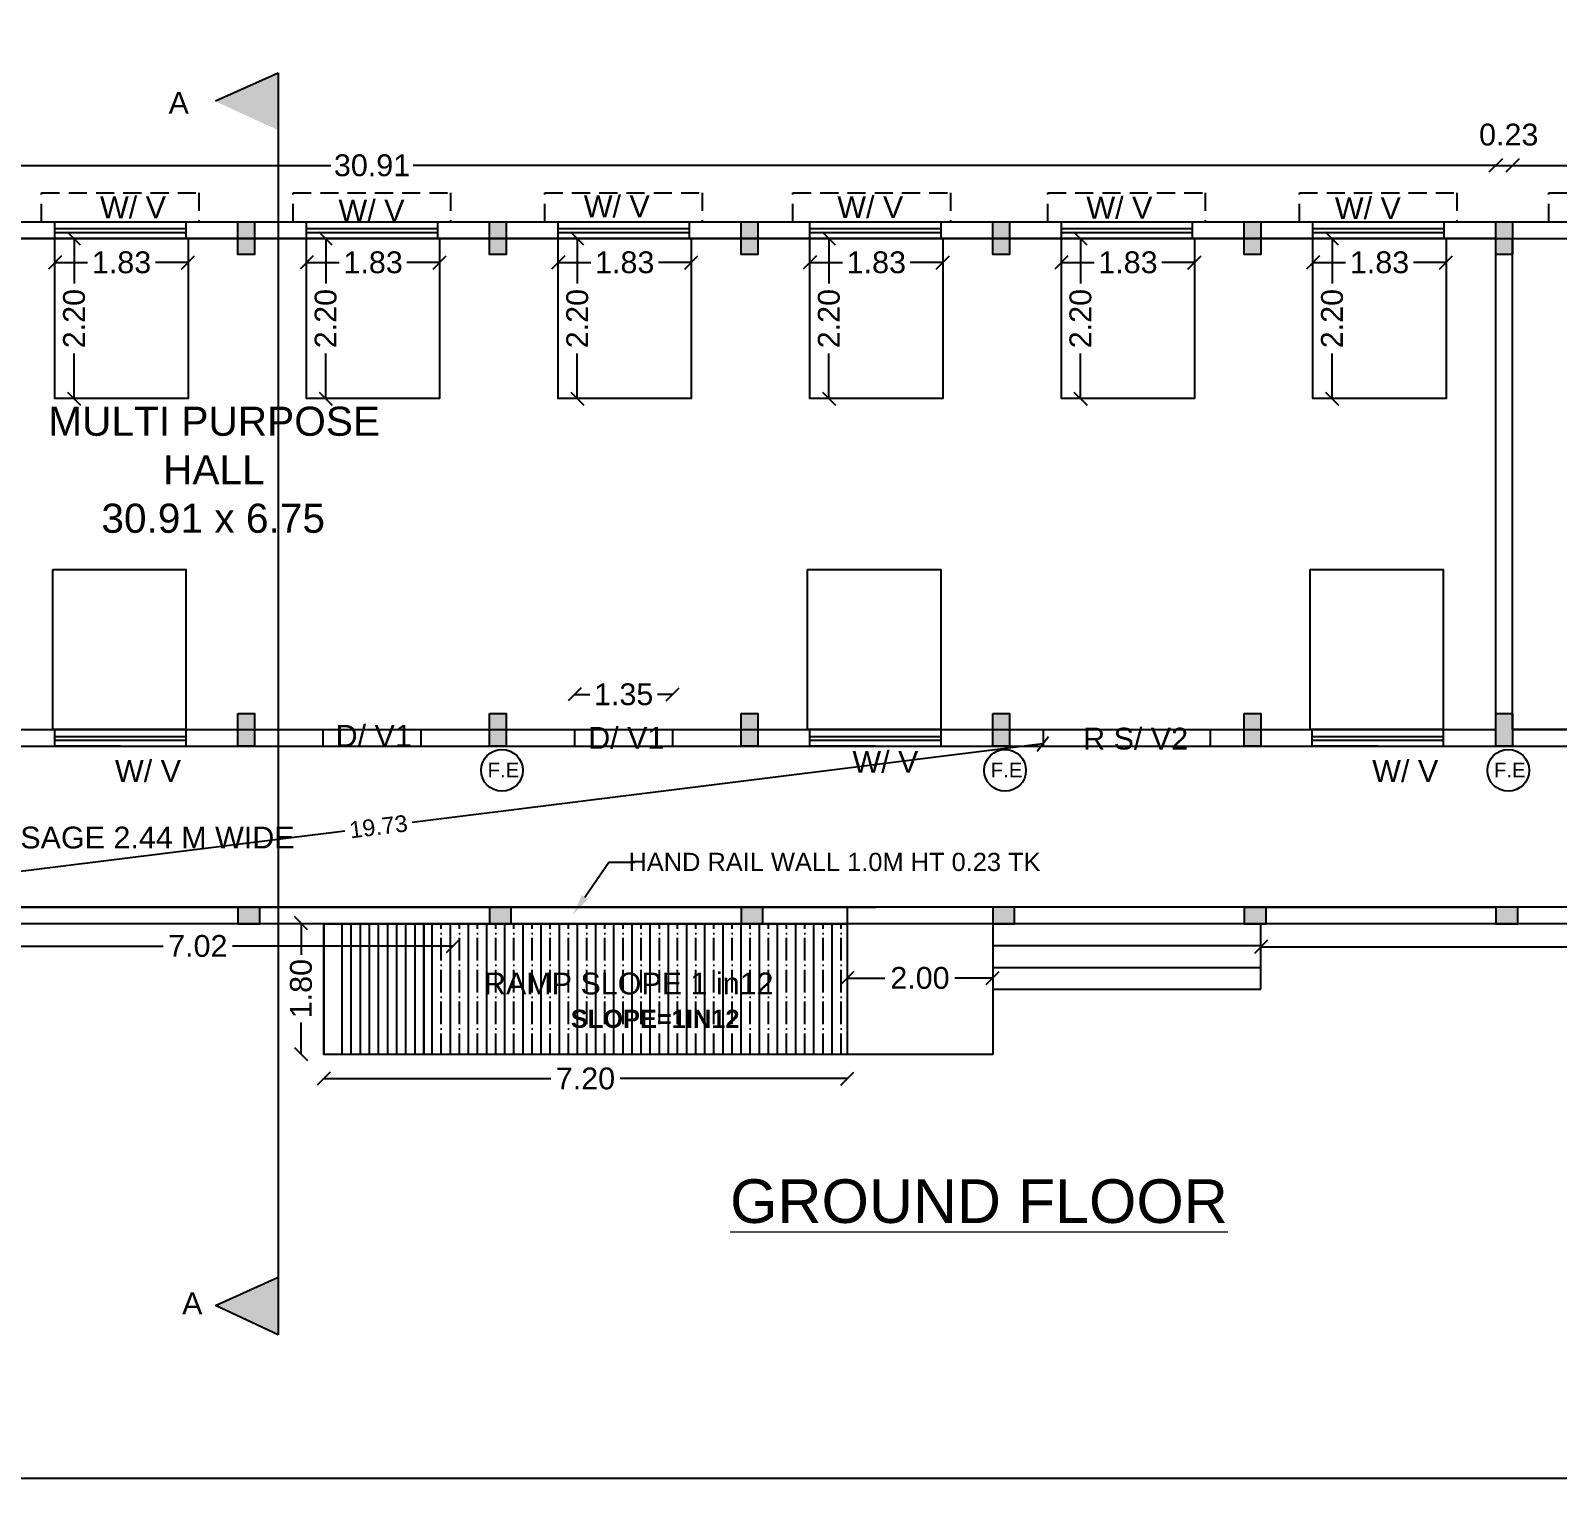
# Model space of a CAD drawing. Header units: metres. Extents: x 729 to 1050, y -308 to -82.
# Drawn here: x 744.21 to 765.21, y -161.33 to -141.23 of the extents above; entities that cross this region are included whole.
import ezdxf
from ezdxf import colors
from ezdxf.entities.mleader import LeaderData, LeaderLine
from ezdxf.math import Vec2, Vec3

# ---------------------------------------------------------------- set-up
doc = ezdxf.new("R2010")
doc.units = ezdxf.units.M
doc.header["$MEASUREMENT"] = 0
doc.linetypes.add('DASHED', pattern=[0.75, 0.5, -0.25])
for name, color, linetype in [('BLK_1_DA_RAMP_1', 7, 'Continuous'), ('BLK_1_FLR_0_BLT_UP_AREA', 26, 'Continuous'), ('BLK_1_FLR_0_CARPET_AREA', 10, 'Continuous'), ('BLK_1_FLR_0_EXIT_WIDTH_DOOR', 2, 'Continuous'), ('BLK_1_FLR_0_REGULAR_ROOM_1', 117, 'Continuous'), ('BLK_1_FLR_0_REGULAR_ROOM_2', 7, 'Continuous'), ('BLK_1_FLR_0_ROOF_AREA', 54, 'Continuous'), ('BLK_1_FLR_0_ROOM_1_LIGHT_VENTILATION_1', 7, 'Continuous'), ('BLK_1_FLR_0_ROOM_2_LIGHT_VENTILATION_1', 7, 'Continuous')]:
    doc.layers.add(name, color=color, linetype=linetype)
doc.layers.add('DIST_EXIT', color=7, linetype='Continuous', lineweight=0)
doc.styles.get("Standard").update_dxf_attribs({"font": 'arial.ttf'})
doc.styles.add('style2', font='arialbd.ttf')
doc.dimstyles.get("Standard").update_dxf_attribs({"dimtxt": 0.3, "dimasz": 0.18, "dimexe": 0.18, "dimexo": 0.0625, "dimgap": 0.09, "dimtad": 0, "dimtoh": 1, "dimzin": 0, "dimdsep": 46, "dimtxsty": 'Standard', "dimblk": 'OBLIQUE', "dimcen": 0.09, "dimse1": 1, "dimse2": 1, "dimclrd": 1, "dimclrt": 3, "dimadec": 0, "dimazin": 0, "dimtfac": 1, "dimtofl": 0, "dimtmove": 0, "dimatfit": 3, "dimfxl": 0, "dimtolj": 1, "dimtzin": 0, "dimarcsym": 0})

# ---------------------------------------------------------------- blocks, each defined once
blk = doc.blocks.new('_Oblique')
at = {"color": 0, "linetype": 'ByBlock', "lineweight": -2}
blk.add_line((-0.5, -0.5), (0.5, 0.5), dxfattribs=at)
blk = doc.blocks.new('*D42')
at = {"color": 1, "lineweight": -2}
for p, q in [((733.455, -143.086), (748.342, -143.086)), ((764.365, -143.086), (749.477, -143.086))]:
    blk.add_line(p, q, dxfattribs=at)
at = {"layer": 'Defpoints', "color": 0}
for p in [(764.365, -143.086), (733.455, -144.77), (764.365, -144.77)]:
    blk.add_point(p, dxfattribs=at)
at = {"color": 1, "lineweight": -2, "xscale": 0.18, "yscale": 0.18, "zscale": 0.18, "rotation": 180}
blk.add_blockref('_Oblique', (733.455, -143.086), dxfattribs=at)
at = {"color": 1, "lineweight": -2, "xscale": 0.18, "yscale": 0.18, "zscale": 0.18}
blk.add_blockref('_Oblique', (764.365, -143.086), dxfattribs=at)
at = {"color": 3, "insert": (748.91, -143.086), "char_height": 0.3, "attachment_point": 5}
blk.add_mtext('\\A1;30.91', dxfattribs=at)
blk = doc.blocks.new('*D46')
at = {"color": 1, "lineweight": -2}
for p, q in [((764.595, -143.086), (767.435, -143.086)), ((771.235, -143.086), (768.394, -143.086))]:
    blk.add_line(p, q, dxfattribs=at)
at = {"layer": 'Defpoints', "color": 0}
for p in [(771.235, -143.086), (764.595, -143.862), (771.235, -143.862)]:
    blk.add_point(p, dxfattribs=at)
at = {"color": 1, "lineweight": -2, "xscale": 0.18, "yscale": 0.18, "zscale": 0.18, "rotation": 180}
blk.add_blockref('_Oblique', (764.595, -143.086), dxfattribs=at)
at = {"color": 1, "lineweight": -2, "xscale": 0.18, "yscale": 0.18, "zscale": 0.18}
blk.add_blockref('_Oblique', (771.235, -143.086), dxfattribs=at)
at = {"color": 3, "insert": (767.915, -143.086), "char_height": 0.3, "attachment_point": 5}
blk.add_mtext('\\A1;6.64', dxfattribs=at)
blk = doc.blocks.new('*D52')
at = {"color": 1, "lineweight": -2}
for p, q in [((743.005, -153.819), (746.037, -153.819)), ((750.023, -153.819), (746.991, -153.819))]:
    blk.add_line(p, q, dxfattribs=at)
at = {"layer": 'Defpoints', "color": 0}
for p in [(743.005, -153.512), (750.023, -153.512), (750.023, -153.819)]:
    blk.add_point(p, dxfattribs=at)
at = {"color": 1, "lineweight": -2, "xscale": 0.18, "yscale": 0.18, "zscale": 0.18, "rotation": 180}
blk.add_blockref('_Oblique', (743.005, -153.819), dxfattribs=at)
at = {"color": 1, "lineweight": -2, "xscale": 0.18, "yscale": 0.18, "zscale": 0.18}
blk.add_blockref('_Oblique', (750.023, -153.819), dxfattribs=at)
at = {"color": 3, "insert": (746.514, -153.819), "char_height": 0.3, "attachment_point": 5}
blk.add_mtext('\\A1;7.02', dxfattribs=at)
blk = doc.blocks.new('*D53')
at = {"color": 1, "lineweight": -2}
for p, q in [((761.135, -153.83), (767.747, -153.83)), ((775.525, -153.83), (768.912, -153.83))]:
    blk.add_line(p, q, dxfattribs=at)
at = {"layer": 'Defpoints', "color": 0}
for p in [(761.135, -153.512), (775.525, -153.512), (775.525, -153.83)]:
    blk.add_point(p, dxfattribs=at)
at = {"color": 1, "lineweight": -2, "xscale": 0.18, "yscale": 0.18, "zscale": 0.18, "rotation": 180}
blk.add_blockref('_Oblique', (761.135, -153.83), dxfattribs=at)
at = {"color": 1, "lineweight": -2, "xscale": 0.18, "yscale": 0.18, "zscale": 0.18}
blk.add_blockref('_Oblique', (775.525, -153.83), dxfattribs=at)
at = {"color": 3, "insert": (768.33, -153.83), "char_height": 0.3, "attachment_point": 5}
blk.add_mtext('\\A1;14.39', dxfattribs=at)
blk = doc.blocks.new('*D54')
at = {"color": 1, "lineweight": -2}
for p, q in [((755.445, -154.258), (755.963, -154.258)), ((757.445, -154.258), (756.926, -154.258))]:
    blk.add_line(p, q, dxfattribs=at)
at = {"layer": 'Defpoints', "color": 0}
for p in [(755.445, -153.512), (757.445, -153.512), (757.445, -154.258)]:
    blk.add_point(p, dxfattribs=at)
at = {"color": 1, "lineweight": -2, "xscale": 0.18, "yscale": 0.18, "zscale": 0.18, "rotation": 180}
blk.add_blockref('_Oblique', (755.445, -154.258), dxfattribs=at)
at = {"color": 1, "lineweight": -2, "xscale": 0.18, "yscale": 0.18, "zscale": 0.18}
blk.add_blockref('_Oblique', (757.445, -154.258), dxfattribs=at)
at = {"color": 3, "insert": (756.445, -154.258), "char_height": 0.3, "attachment_point": 5}
blk.add_mtext('\\A1;2.00', dxfattribs=at)
blk = doc.blocks.new('*D36')
at = {"layer": 'BLK_1_DA_RAMP_1', "color": 1, "lineweight": -2}
for p, q in [((748.245, -155.641), (751.367, -155.641)), ((755.445, -155.641), (752.322, -155.641))]:
    blk.add_line(p, q, dxfattribs=at)
at = {"layer": 'Defpoints', "color": 0}
for p in [(748.245, -155.312), (755.445, -155.262), (755.445, -155.641)]:
    blk.add_point(p, dxfattribs=at)
at = {"layer": 'BLK_1_DA_RAMP_1', "color": 1, "lineweight": -2, "xscale": 0.18, "yscale": 0.18, "zscale": 0.18, "rotation": 180}
blk.add_blockref('_Oblique', (748.245, -155.641), dxfattribs=at)
at = {"layer": 'BLK_1_DA_RAMP_1', "color": 1, "lineweight": -2, "xscale": 0.18, "yscale": 0.18, "zscale": 0.18}
blk.add_blockref('_Oblique', (755.445, -155.641), dxfattribs=at)
at = {"layer": 'BLK_1_DA_RAMP_1', "color": 3, "insert": (751.845, -155.641), "char_height": 0.3, "attachment_point": 5}
blk.add_mtext('\\A1;7.20', dxfattribs=at)
blk = doc.blocks.new('*D37')
at = {"layer": 'BLK_1_DA_RAMP_1', "color": 1, "lineweight": -2}
for p, q in [((747.934, -153.504), (747.934, -153.939)), ((747.934, -155.304), (747.934, -154.869))]:
    blk.add_line(p, q, dxfattribs=at)
at = {"layer": 'Defpoints', "color": 0}
for p in [(747.934, -153.504), (757.597, -153.504), (757.597, -155.304)]:
    blk.add_point(p, dxfattribs=at)
at = {"layer": 'BLK_1_DA_RAMP_1', "color": 1, "lineweight": -2, "xscale": 0.18, "yscale": 0.18, "zscale": 0.18}
for p, rotation in [((747.934, -153.504), 90), ((747.934, -155.304), 270)]:
    blk.add_blockref('_Oblique', p, dxfattribs=dict(at, rotation=rotation))
at = {"layer": 'BLK_1_DA_RAMP_1', "color": 3, "insert": (747.934, -154.404), "char_height": 0.3, "attachment_point": 5, "rotation": 90}
blk.add_mtext('\\A1;1.80', dxfattribs=at)
blk = doc.blocks.new('*D57')
at = {"layer": 'BLK_1_FLR_0_EXIT_WIDTH_DOOR', "color": 1, "lineweight": -2}
for p, q in [((751.695, -150.359), (751.903, -150.359)), ((753.045, -150.359), (752.836, -150.359))]:
    blk.add_line(p, q, dxfattribs=at)
at = {"layer": 'Defpoints', "color": 0}
for p in [(753.045, -150.359), (751.695, -150.842), (753.045, -150.842)]:
    blk.add_point(p, dxfattribs=at)
at = {"layer": 'BLK_1_FLR_0_EXIT_WIDTH_DOOR', "color": 1, "lineweight": -2, "xscale": 0.18, "yscale": 0.18, "zscale": 0.18, "rotation": 180}
blk.add_blockref('_Oblique', (751.695, -150.359), dxfattribs=at)
at = {"layer": 'BLK_1_FLR_0_EXIT_WIDTH_DOOR', "color": 1, "lineweight": -2, "xscale": 0.18, "yscale": 0.18, "zscale": 0.18}
blk.add_blockref('_Oblique', (753.045, -150.359), dxfattribs=at)
at = {"layer": 'BLK_1_FLR_0_EXIT_WIDTH_DOOR', "color": 3, "insert": (752.37, -150.359), "char_height": 0.3, "attachment_point": 5}
blk.add_mtext('\\A1;1.35', dxfattribs=at)
blk = doc.blocks.new('*D66')
at = {"layer": 'BLK_1_FLR_0_ROOM_1_LIGHT_VENTILATION_1', "color": 1, "lineweight": -2}
for p, q in [((744.55, -144.42), (744.999, -144.42)), ((746.38, -144.42), (745.93, -144.42))]:
    blk.add_line(p, q, dxfattribs=at)
at = {"layer": 'Defpoints', "color": 0}
for p in [(744.55, -144.092), (746.38, -144.092), (744.55, -144.42)]:
    blk.add_point(p, dxfattribs=at)
at = {"layer": 'BLK_1_FLR_0_ROOM_1_LIGHT_VENTILATION_1', "color": 1, "lineweight": -2, "xscale": 0.18, "yscale": 0.18, "zscale": 0.18, "rotation": 180}
blk.add_blockref('_Oblique', (744.55, -144.42), dxfattribs=at)
at = {"layer": 'BLK_1_FLR_0_ROOM_1_LIGHT_VENTILATION_1', "color": 1, "lineweight": -2, "xscale": 0.18, "yscale": 0.18, "zscale": 0.18}
blk.add_blockref('_Oblique', (746.38, -144.42), dxfattribs=at)
at = {"layer": 'BLK_1_FLR_0_ROOM_1_LIGHT_VENTILATION_1', "color": 3, "insert": (745.465, -144.42), "char_height": 0.3, "attachment_point": 5}
blk.add_mtext('\\A1;1.83', dxfattribs=at)
blk = doc.blocks.new('*D67')
at = {"layer": 'BLK_1_FLR_0_ROOM_1_LIGHT_VENTILATION_1', "color": 1, "lineweight": -2}
for p, q in [((744.813, -144.092), (744.813, -144.71)), ((744.813, -146.292), (744.813, -145.673))]:
    blk.add_line(p, q, dxfattribs=at)
at = {"layer": 'Defpoints', "color": 0}
for p in [(744.55, -144.092), (744.55, -146.292), (744.813, -146.292)]:
    blk.add_point(p, dxfattribs=at)
at = {"layer": 'BLK_1_FLR_0_ROOM_1_LIGHT_VENTILATION_1', "color": 1, "lineweight": -2, "xscale": 0.18, "yscale": 0.18, "zscale": 0.18}
for p, rotation in [((744.813, -144.092), 90), ((744.813, -146.292), 270)]:
    blk.add_blockref('_Oblique', p, dxfattribs=dict(at, rotation=rotation))
at = {"layer": 'BLK_1_FLR_0_ROOM_1_LIGHT_VENTILATION_1', "color": 3, "insert": (744.813, -145.192), "char_height": 0.3, "attachment_point": 5, "rotation": 90}
blk.add_mtext('\\A1;2.20', dxfattribs=at)
blk = doc.blocks.new('*D68')
at = {"layer": 'BLK_1_FLR_0_ROOM_1_LIGHT_VENTILATION_1', "color": 1, "lineweight": -2}
for p, q in [((748.01, -144.42), (748.459, -144.42)), ((749.84, -144.42), (749.39, -144.42))]:
    blk.add_line(p, q, dxfattribs=at)
at = {"layer": 'Defpoints', "color": 0}
for p in [(748.01, -144.092), (749.84, -144.092), (748.01, -144.42)]:
    blk.add_point(p, dxfattribs=at)
at = {"layer": 'BLK_1_FLR_0_ROOM_1_LIGHT_VENTILATION_1', "color": 1, "lineweight": -2, "xscale": 0.18, "yscale": 0.18, "zscale": 0.18, "rotation": 180}
blk.add_blockref('_Oblique', (748.01, -144.42), dxfattribs=at)
at = {"layer": 'BLK_1_FLR_0_ROOM_1_LIGHT_VENTILATION_1', "color": 1, "lineweight": -2, "xscale": 0.18, "yscale": 0.18, "zscale": 0.18}
blk.add_blockref('_Oblique', (749.84, -144.42), dxfattribs=at)
at = {"layer": 'BLK_1_FLR_0_ROOM_1_LIGHT_VENTILATION_1', "color": 3, "insert": (748.925, -144.42), "char_height": 0.3, "attachment_point": 5}
blk.add_mtext('\\A1;1.83', dxfattribs=at)
blk = doc.blocks.new('*D69')
at = {"layer": 'BLK_1_FLR_0_ROOM_1_LIGHT_VENTILATION_1', "color": 1, "lineweight": -2}
for p, q in [((748.273, -144.092), (748.273, -144.71)), ((748.273, -146.292), (748.273, -145.673))]:
    blk.add_line(p, q, dxfattribs=at)
at = {"layer": 'Defpoints', "color": 0}
for p in [(748.01, -144.092), (748.01, -146.292), (748.273, -146.292)]:
    blk.add_point(p, dxfattribs=at)
at = {"layer": 'BLK_1_FLR_0_ROOM_1_LIGHT_VENTILATION_1', "color": 1, "lineweight": -2, "xscale": 0.18, "yscale": 0.18, "zscale": 0.18}
for p, rotation in [((748.273, -144.092), 90), ((748.273, -146.292), 270)]:
    blk.add_blockref('_Oblique', p, dxfattribs=dict(at, rotation=rotation))
at = {"layer": 'BLK_1_FLR_0_ROOM_1_LIGHT_VENTILATION_1', "color": 3, "insert": (748.273, -145.192), "char_height": 0.3, "attachment_point": 5, "rotation": 90}
blk.add_mtext('\\A1;2.20', dxfattribs=at)
blk = doc.blocks.new('*D70')
at = {"layer": 'BLK_1_FLR_0_ROOM_2_LIGHT_VENTILATION_1', "color": 1, "lineweight": -2}
for p, q in [((751.47, -144.42), (751.919, -144.42)), ((753.3, -144.42), (752.85, -144.42))]:
    blk.add_line(p, q, dxfattribs=at)
at = {"layer": 'Defpoints', "color": 0}
for p in [(751.47, -144.092), (753.3, -144.092), (751.47, -144.42)]:
    blk.add_point(p, dxfattribs=at)
at = {"layer": 'BLK_1_FLR_0_ROOM_2_LIGHT_VENTILATION_1', "color": 1, "lineweight": -2, "xscale": 0.18, "yscale": 0.18, "zscale": 0.18, "rotation": 180}
blk.add_blockref('_Oblique', (751.47, -144.42), dxfattribs=at)
at = {"layer": 'BLK_1_FLR_0_ROOM_2_LIGHT_VENTILATION_1', "color": 1, "lineweight": -2, "xscale": 0.18, "yscale": 0.18, "zscale": 0.18}
blk.add_blockref('_Oblique', (753.3, -144.42), dxfattribs=at)
at = {"layer": 'BLK_1_FLR_0_ROOM_2_LIGHT_VENTILATION_1', "color": 3, "insert": (752.385, -144.42), "char_height": 0.3, "attachment_point": 5}
blk.add_mtext('\\A1;1.83', dxfattribs=at)
blk = doc.blocks.new('*D71')
at = {"layer": 'BLK_1_FLR_0_ROOM_2_LIGHT_VENTILATION_1', "color": 1, "lineweight": -2}
for p, q in [((751.733, -144.092), (751.733, -144.71)), ((751.733, -146.292), (751.733, -145.673))]:
    blk.add_line(p, q, dxfattribs=at)
at = {"layer": 'Defpoints', "color": 0}
for p in [(751.47, -144.092), (751.47, -146.292), (751.733, -146.292)]:
    blk.add_point(p, dxfattribs=at)
at = {"layer": 'BLK_1_FLR_0_ROOM_2_LIGHT_VENTILATION_1', "color": 1, "lineweight": -2, "xscale": 0.18, "yscale": 0.18, "zscale": 0.18}
for p, rotation in [((751.733, -144.092), 90), ((751.733, -146.292), 270)]:
    blk.add_blockref('_Oblique', p, dxfattribs=dict(at, rotation=rotation))
at = {"layer": 'BLK_1_FLR_0_ROOM_2_LIGHT_VENTILATION_1', "color": 3, "insert": (751.733, -145.192), "char_height": 0.3, "attachment_point": 5, "rotation": 90}
blk.add_mtext('\\A1;2.20', dxfattribs=at)
blk = doc.blocks.new('*D72')
at = {"layer": 'BLK_1_FLR_0_ROOM_2_LIGHT_VENTILATION_1', "color": 1, "lineweight": -2}
for p, q in [((754.93, -144.42), (755.379, -144.42)), ((756.76, -144.42), (756.31, -144.42))]:
    blk.add_line(p, q, dxfattribs=at)
at = {"layer": 'Defpoints', "color": 0}
for p in [(754.93, -144.092), (756.76, -144.092), (754.93, -144.42)]:
    blk.add_point(p, dxfattribs=at)
at = {"layer": 'BLK_1_FLR_0_ROOM_2_LIGHT_VENTILATION_1', "color": 1, "lineweight": -2, "xscale": 0.18, "yscale": 0.18, "zscale": 0.18, "rotation": 180}
blk.add_blockref('_Oblique', (754.93, -144.42), dxfattribs=at)
at = {"layer": 'BLK_1_FLR_0_ROOM_2_LIGHT_VENTILATION_1', "color": 1, "lineweight": -2, "xscale": 0.18, "yscale": 0.18, "zscale": 0.18}
blk.add_blockref('_Oblique', (756.76, -144.42), dxfattribs=at)
at = {"layer": 'BLK_1_FLR_0_ROOM_2_LIGHT_VENTILATION_1', "color": 3, "insert": (755.845, -144.42), "char_height": 0.3, "attachment_point": 5}
blk.add_mtext('\\A1;1.83', dxfattribs=at)
blk = doc.blocks.new('*D73')
at = {"layer": 'BLK_1_FLR_0_ROOM_1_LIGHT_VENTILATION_1', "color": 1, "lineweight": -2}
for p, q in [((755.193, -144.092), (755.193, -144.71)), ((755.193, -146.292), (755.193, -145.673))]:
    blk.add_line(p, q, dxfattribs=at)
at = {"layer": 'Defpoints', "color": 0}
for p in [(754.93, -144.092), (754.93, -146.292), (755.193, -146.292)]:
    blk.add_point(p, dxfattribs=at)
at = {"layer": 'BLK_1_FLR_0_ROOM_1_LIGHT_VENTILATION_1', "color": 1, "lineweight": -2, "xscale": 0.18, "yscale": 0.18, "zscale": 0.18}
for p, rotation in [((755.193, -144.092), 90), ((755.193, -146.292), 270)]:
    blk.add_blockref('_Oblique', p, dxfattribs=dict(at, rotation=rotation))
at = {"layer": 'BLK_1_FLR_0_ROOM_1_LIGHT_VENTILATION_1', "color": 3, "insert": (755.193, -145.192), "char_height": 0.3, "attachment_point": 5, "rotation": 90}
blk.add_mtext('\\A1;2.20', dxfattribs=at)
blk = doc.blocks.new('*D74')
at = {"layer": 'BLK_1_FLR_0_ROOM_2_LIGHT_VENTILATION_1', "color": 1, "lineweight": -2}
for p, q in [((758.39, -144.42), (758.839, -144.42)), ((760.22, -144.42), (759.77, -144.42))]:
    blk.add_line(p, q, dxfattribs=at)
at = {"layer": 'Defpoints', "color": 0}
for p in [(758.39, -144.092), (760.22, -144.092), (758.39, -144.42)]:
    blk.add_point(p, dxfattribs=at)
at = {"layer": 'BLK_1_FLR_0_ROOM_2_LIGHT_VENTILATION_1', "color": 1, "lineweight": -2, "xscale": 0.18, "yscale": 0.18, "zscale": 0.18, "rotation": 180}
blk.add_blockref('_Oblique', (758.39, -144.42), dxfattribs=at)
at = {"layer": 'BLK_1_FLR_0_ROOM_2_LIGHT_VENTILATION_1', "color": 1, "lineweight": -2, "xscale": 0.18, "yscale": 0.18, "zscale": 0.18}
blk.add_blockref('_Oblique', (760.22, -144.42), dxfattribs=at)
at = {"layer": 'BLK_1_FLR_0_ROOM_2_LIGHT_VENTILATION_1', "color": 3, "insert": (759.305, -144.42), "char_height": 0.3, "attachment_point": 5}
blk.add_mtext('\\A1;1.83', dxfattribs=at)
blk = doc.blocks.new('*D75')
at = {"layer": 'BLK_1_FLR_0_ROOM_1_LIGHT_VENTILATION_1', "color": 1, "lineweight": -2}
for p, q in [((758.653, -144.092), (758.653, -144.71)), ((758.653, -146.292), (758.653, -145.673))]:
    blk.add_line(p, q, dxfattribs=at)
at = {"layer": 'Defpoints', "color": 0}
for p in [(758.39, -144.092), (758.39, -146.292), (758.653, -146.292)]:
    blk.add_point(p, dxfattribs=at)
at = {"layer": 'BLK_1_FLR_0_ROOM_1_LIGHT_VENTILATION_1', "color": 1, "lineweight": -2, "xscale": 0.18, "yscale": 0.18, "zscale": 0.18}
for p, rotation in [((758.653, -144.092), 90), ((758.653, -146.292), 270)]:
    blk.add_blockref('_Oblique', p, dxfattribs=dict(at, rotation=rotation))
at = {"layer": 'BLK_1_FLR_0_ROOM_1_LIGHT_VENTILATION_1', "color": 3, "insert": (758.653, -145.192), "char_height": 0.3, "attachment_point": 5, "rotation": 90}
blk.add_mtext('\\A1;2.20', dxfattribs=at)
blk = doc.blocks.new('*D76')
at = {"layer": 'BLK_1_FLR_0_ROOM_2_LIGHT_VENTILATION_1', "color": 1, "lineweight": -2}
for p, q in [((761.85, -144.42), (762.299, -144.42)), ((763.68, -144.42), (763.23, -144.42))]:
    blk.add_line(p, q, dxfattribs=at)
at = {"layer": 'Defpoints', "color": 0}
for p in [(761.85, -144.092), (763.68, -144.092), (761.85, -144.42)]:
    blk.add_point(p, dxfattribs=at)
at = {"layer": 'BLK_1_FLR_0_ROOM_2_LIGHT_VENTILATION_1', "color": 1, "lineweight": -2, "xscale": 0.18, "yscale": 0.18, "zscale": 0.18, "rotation": 180}
blk.add_blockref('_Oblique', (761.85, -144.42), dxfattribs=at)
at = {"layer": 'BLK_1_FLR_0_ROOM_2_LIGHT_VENTILATION_1', "color": 1, "lineweight": -2, "xscale": 0.18, "yscale": 0.18, "zscale": 0.18}
blk.add_blockref('_Oblique', (763.68, -144.42), dxfattribs=at)
at = {"layer": 'BLK_1_FLR_0_ROOM_2_LIGHT_VENTILATION_1', "color": 3, "insert": (762.765, -144.42), "char_height": 0.3, "attachment_point": 5}
blk.add_mtext('\\A1;1.83', dxfattribs=at)
blk = doc.blocks.new('*D77')
at = {"layer": 'BLK_1_FLR_0_ROOM_1_LIGHT_VENTILATION_1', "color": 1, "lineweight": -2}
for p, q in [((762.113, -144.092), (762.113, -144.71)), ((762.113, -146.292), (762.113, -145.673))]:
    blk.add_line(p, q, dxfattribs=at)
at = {"layer": 'Defpoints', "color": 0}
for p in [(761.85, -144.092), (761.85, -146.292), (762.113, -146.292)]:
    blk.add_point(p, dxfattribs=at)
at = {"layer": 'BLK_1_FLR_0_ROOM_1_LIGHT_VENTILATION_1', "color": 1, "lineweight": -2, "xscale": 0.18, "yscale": 0.18, "zscale": 0.18}
for p, rotation in [((762.113, -144.092), 90), ((762.113, -146.292), 270)]:
    blk.add_blockref('_Oblique', p, dxfattribs=dict(at, rotation=rotation))
at = {"layer": 'BLK_1_FLR_0_ROOM_1_LIGHT_VENTILATION_1', "color": 3, "insert": (762.113, -145.192), "char_height": 0.3, "attachment_point": 5, "rotation": 90}
blk.add_mtext('\\A1;2.20', dxfattribs=at)
blk = doc.blocks.new('*D88')
at = {"layer": 'Defpoints', "color": 0}
for p in [(758.14, -151.072), (738.553, -153.478), (738.558, -153.512)]:
    blk.add_point(p, dxfattribs=at)
at = {"layer": 'DIST_EXIT', "color": 1, "lineweight": -2}
for p, q in [((758.135, -151.038), (749.463, -152.119)), ((738.553, -153.478), (748.535, -152.234))]:
    blk.add_line(p, q, dxfattribs=at)
at = {"layer": 'DIST_EXIT', "color": 1, "lineweight": -2, "xscale": 0.18, "yscale": 0.18, "zscale": 0.18}
for p, rotation in [((758.135, -151.038), 7.102685568080068), ((738.553, -153.478), 187.1026855680801)]:
    blk.add_blockref('_Oblique', p, dxfattribs=dict(at, rotation=rotation))
at = {"layer": 'DIST_EXIT', "color": 3, "insert": (748.999, -152.177), "char_height": 0.23, "attachment_point": 5, "rotation": 7.1027}
blk.add_mtext('\\A1;19.73', dxfattribs=at)
blk = doc.blocks.new('*D241')
at = {"color": 1, "lineweight": -2}
for p, q in [((729.574, -161.134), (793.826, -161.134)), ((859.474, -161.134), (795.222, -161.134))]:
    blk.add_line(p, q, dxfattribs=at)
at = {"layer": 'Defpoints', "color": 0}
for p in [(729.574, -159.976), (859.474, -159.976), (729.574, -161.134)]:
    blk.add_point(p, dxfattribs=at)
at = {"color": 1, "lineweight": -2, "xscale": 0.18, "yscale": 0.18, "zscale": 0.18, "rotation": 180}
blk.add_blockref('_Oblique', (729.574, -161.134), dxfattribs=at)
at = {"color": 1, "lineweight": -2, "xscale": 0.18, "yscale": 0.18, "zscale": 0.18}
blk.add_blockref('_Oblique', (859.474, -161.134), dxfattribs=at)
at = {"color": 3, "insert": (794.524, -161.134), "char_height": 0.3, "attachment_point": 5}
blk.add_mtext('\\A1;129.90', dxfattribs=at)

msp = doc.modelspace()

# ---------------------------------------------------------------- hatches: boundary and pattern name
for points in [[(747.62, -141.812), (746.758, -142.205), (747.62, -142.603)], [(747.62, -158.37), (746.758, -158.763), (747.62, -159.162)]]:
    msp.add_hatch(color=256).paths.add_polyline_path(points)
h = msp.add_hatch(color=2)
h.dxf.hatch_style = 1
h.paths.add_polyline_path([(747.295, -143.862), (747.065, -143.862), (747.065, -144.312), (747.295, -144.312)])
h = msp.add_hatch(color=2)
h.dxf.hatch_style = 1
h.paths.add_polyline_path([(750.755, -143.862), (750.525, -143.862), (750.525, -144.312), (750.755, -144.312)])
h = msp.add_hatch(color=2)
h.dxf.hatch_style = 1
h.paths.add_polyline_path([(754.215, -143.862), (753.985, -143.862), (753.985, -144.312), (754.215, -144.312)])
h = msp.add_hatch(color=2)
h.dxf.hatch_style = 1
h.paths.add_polyline_path([(757.675, -143.862), (757.445, -143.862), (757.445, -144.312), (757.675, -144.312)])
h = msp.add_hatch(color=2)
h.dxf.hatch_style = 1
h.paths.add_polyline_path([(761.135, -143.862), (760.905, -143.862), (760.905, -144.312), (761.135, -144.312)])
h = msp.add_hatch(color=2)
h.dxf.hatch_style = 1
h.paths.add_polyline_path([(764.595, -143.862), (764.365, -143.862), (764.365, -144.312), (764.595, -144.312)])
h = msp.add_hatch(color=2)
h.dxf.hatch_style = 1
h.paths.add_polyline_path([(747.295, -150.622), (747.065, -150.622), (747.065, -151.072), (747.295, -151.072)])
h = msp.add_hatch(color=2)
h.dxf.hatch_style = 1
h.paths.add_polyline_path([(750.755, -150.622), (750.525, -150.622), (750.525, -151.072), (750.755, -151.072)])
h = msp.add_hatch(color=2)
h.dxf.hatch_style = 1
h.paths.add_polyline_path([(754.215, -150.622), (753.985, -150.622), (753.985, -151.072), (754.215, -151.072)])
h = msp.add_hatch(color=2)
h.dxf.hatch_style = 1
h.paths.add_polyline_path([(757.675, -150.622), (757.445, -150.622), (757.445, -151.072), (757.675, -151.072)])
h = msp.add_hatch(color=2)
h.dxf.hatch_style = 1
h.paths.add_polyline_path([(761.135, -150.622), (760.905, -150.622), (760.905, -151.072), (761.135, -151.072)])
h = msp.add_hatch(color=2)
h.dxf.hatch_style = 1
h.paths.add_polyline_path([(764.595, -150.622), (764.365, -150.622), (764.365, -151.072), (764.595, -151.072)])
h = msp.add_hatch(color=2)
h.dxf.hatch_style = 1
h.paths.add_polyline_path([(747.365, -153.512), (747.365, -153.282), (747.065, -153.282), (747.065, -153.512)])
h = msp.add_hatch(color=2)
h.dxf.hatch_style = 1
h.paths.add_polyline_path([(750.825, -153.512), (750.825, -153.282), (750.525, -153.282), (750.525, -153.512)])
h = msp.add_hatch(color=2)
h.dxf.hatch_style = 1
h.paths.add_polyline_path([(754.285, -153.512), (754.285, -153.282), (753.985, -153.282), (753.985, -153.512)])
h = msp.add_hatch(color=2)
h.dxf.hatch_style = 1
h.paths.add_polyline_path([(757.745, -153.512), (757.745, -153.282), (757.445, -153.282), (757.445, -153.512)])
h = msp.add_hatch(color=2)
h.dxf.hatch_style = 1
h.paths.add_polyline_path([(761.205, -153.512), (761.205, -153.282), (760.905, -153.282), (760.905, -153.512)])
h = msp.add_hatch(color=2)
h.dxf.hatch_style = 1
h.paths.add_polyline_path([(764.665, -153.512), (764.665, -153.282), (764.365, -153.282), (764.365, -153.512)])
h = msp.add_hatch()
h.set_pattern_fill('ANSI35', color=256, angle=45, style=0)
h.set_pattern_definition([(90, (634.23665, -68.83223), (-0.25, 1e-16), []), (90, (634.36165, -68.70723), (-0.25, 1e-16), [0.3125, -0.0625, 0, -0.0625])])
h.paths.add_polyline_path([(749.623, -153.512), (749.623, -155.312), (755.445, -155.312), (755.445, -153.512)])
h.paths.add_polyline_path([(750.341, -154.653), (754.475, -154.653), (754.475, -154.035), (750.341, -154.035)], flags=24)

# ---------------------------------------------------------------- linework, layer by layer
for p, q in [((746.758, -142.197), (747.62, -141.812)), ((747.62, -141.812), (747.62, -159.162)), ((764.365, -143.086), (764.595, -143.086)), ((733.225, -143.862), (771.465, -143.862)), ((744.55, -144.092), (744.55, -143.862)), ((744.55, -143.862), (746.35, -143.862)), ((746.35, -143.96), (744.55, -143.96)), ((744.55, -144.01), (746.35, -144.01)), ((746.35, -143.862), (746.35, -144.092)), ((748.01, -144.092), (748.01, -143.862)), ((748.01, -143.862), (749.81, -143.862)), ((749.81, -143.96), (748.01, -143.96)), ((748.01, -144.01), (749.81, -144.01)), ((749.81, -143.862), (749.81, -144.092)), ((751.47, -144.092), (751.47, -143.862)), ((751.47, -143.862), (753.27, -143.862)), ((753.27, -143.96), (751.47, -143.96)), ((751.47, -144.01), (753.27, -144.01)), ((753.27, -143.862), (753.27, -144.092)), ((754.93, -144.092), (754.93, -143.862)), ((754.93, -143.862), (756.73, -143.862)), ((756.73, -143.96), (754.93, -143.96)), ((754.93, -144.01), (756.73, -144.01)), ((756.73, -143.862), (756.73, -144.092)), ((758.39, -144.092), (758.39, -143.862)), ((758.39, -143.862), (760.19, -143.862)), ((760.19, -143.96), (758.39, -143.96)), ((758.39, -144.01), (760.19, -144.01)), ((760.19, -143.862), (760.19, -144.092)), ((761.85, -144.092), (761.85, -143.862)), ((761.85, -143.862), (763.65, -143.862)), ((763.65, -143.96), (761.85, -143.96)), ((761.85, -144.01), (763.65, -144.01)), ((763.65, -143.862), (763.65, -144.092)), ((733.455, -144.092), (771.465, -144.092)), ((745.45, -144.092), (744.55, -144.092)), ((748.91, -144.092), (748.01, -144.092)), ((752.37, -144.092), (751.47, -144.092)), ((755.83, -144.092), (754.93, -144.092)), ((759.29, -144.092), (758.39, -144.092)), ((762.75, -144.092), (761.85, -144.092)), ((764.365, -150.842), (764.365, -144.092)), ((764.595, -150.842), (764.595, -144.092)), ((742.665, -150.842), (748.235, -150.842)), ((744.55, -151.072), (744.55, -150.842)), ((744.55, -150.842), (746.35, -150.842)), ((746.35, -150.94), (744.55, -150.94)), ((746.35, -150.842), (746.35, -151.072)), ((748.235, -150.842), (748.235, -151.072)), ((749.585, -150.842), (751.695, -150.842)), ((749.585, -151.072), (749.585, -150.842)), ((751.695, -150.842), (751.695, -151.072)), ((753.045, -150.842), (757.675, -150.842)), ((753.045, -151.072), (753.045, -150.842)), ((754.93, -151.072), (754.93, -150.842)), ((754.93, -150.842), (756.73, -150.842)), ((756.73, -150.94), (754.93, -150.94)), ((756.73, -150.842), (756.73, -151.072)), ((757.675, -150.842), (758.14, -150.842)), ((758.14, -150.842), (758.14, -151.072)), ((760.44, -150.842), (760.905, -150.842)), ((760.44, -151.072), (760.44, -150.842)), ((760.905, -150.842), (764.355, -150.842)), ((761.84, -151.072), (761.84, -150.842)), ((761.84, -150.842), (763.64, -150.842)), ((763.64, -150.94), (761.84, -150.94)), ((763.64, -150.842), (763.64, -151.072)), ((764.585, -150.842), (765.335, -150.842)), ((742.665, -151.072), (748.235, -151.072)), ((744.55, -150.99), (746.35, -150.99)), ((745.45, -151.072), (744.55, -151.072)), ((749.585, -151.072), (751.695, -151.072)), ((753.045, -151.072), (758.14, -151.072)), ((754.93, -150.99), (756.73, -150.99)), ((755.83, -151.072), (754.93, -151.072)), ((760.44, -151.072), (765.335, -151.072)), ((761.84, -150.99), (763.64, -150.99)), ((762.74, -151.072), (761.84, -151.072)), ((742.105, -153.282), (755.845, -153.282)), ((755.845, -153.282), (743.605, -153.282)), ((755.445, -153.282), (755.445, -155.312)), ((776.425, -153.282), (760.905, -153.282)), ((760.905, -153.282), (764.355, -153.282)), ((757.445, -153.512), (742.105, -153.512)), ((749.623, -155.312), (749.623, -153.512)), ((776.425, -153.512), (757.445, -153.512)), ((757.445, -153.512), (757.445, -155.312)), ((761.135, -154.412), (761.135, -153.512)), ((757.445, -153.812), (761.135, -153.812)), ((757.445, -154.112), (761.135, -154.112)), ((757.445, -154.412), (761.135, -154.412)), ((757.445, -155.312), (748.245, -155.312)), ((746.758, -158.763), (747.62, -158.37)), ((747.62, -159.162), (746.758, -158.763))]:
    msp.add_line(p, q)
at = {"linetype": 'DASHED', "ltscale": 0.5}
for p, q in [((744.364, -143.862), (744.364, -143.462)), ((744.364, -143.462), (746.529, -143.462)), ((746.529, -143.462), (746.529, -143.862)), ((747.824, -143.862), (747.824, -143.462)), ((747.824, -143.462), (749.989, -143.462)), ((749.989, -143.462), (749.989, -143.862)), ((751.284, -143.862), (751.284, -143.462)), ((751.284, -143.462), (753.449, -143.462)), ((753.449, -143.462), (753.449, -143.862)), ((754.698, -143.862), (754.698, -143.462)), ((754.698, -143.462), (756.863, -143.462)), ((756.863, -143.462), (756.863, -143.862)), ((758.204, -143.862), (758.204, -143.462)), ((758.204, -143.462), (760.369, -143.462)), ((760.369, -143.462), (760.369, -143.862)), ((761.664, -143.862), (761.664, -143.462)), ((761.664, -143.462), (763.829, -143.462)), ((763.829, -143.462), (763.829, -143.862)), ((765.095, -143.862), (765.095, -143.462)), ((765.095, -143.462), (767.261, -143.462))]:
    msp.add_line(p, q, dxfattribs=at)
at = {"color": 4}
for p, q in [((748.245, -153.512), (748.245, -155.312)), ((748.494, -153.512), (748.494, -155.312)), ((748.62, -153.512), (748.62, -155.312)), ((748.745, -153.512), (748.745, -155.312)), ((748.871, -153.512), (748.871, -155.312)), ((748.996, -153.512), (748.996, -155.312)), ((749.122, -153.512), (749.122, -155.312)), ((749.247, -153.512), (749.247, -155.312)), ((749.372, -153.512), (749.372, -155.312)), ((749.498, -153.512), (749.498, -155.312)), ((749.623, -153.512), (749.623, -155.312))]:
    msp.add_line(p, q, dxfattribs=at)
for points in [[(733.225, -157.792), (733.225, -143.862), (771.235, -143.862), (771.235, -141.232), (783.255, -141.232), (783.255, -156.942), (776.425, -156.942), (776.425, -153.512), (743.805, -153.512), (743.805, -157.792), (733.225, -157.792)], [(733.455, -151.072), (783.025, -151.072), (783.025, -153.282), (733.455, -153.282)]]:
    msp.add_lwpolyline(points, close=True, dxfattribs=at)
at = {"color": 2}
for points in [[(747.065, -143.862), (747.295, -143.862), (747.295, -144.312), (747.065, -144.312)], [(750.525, -143.862), (750.755, -143.862), (750.755, -144.312), (750.525, -144.312)], [(753.985, -143.862), (754.215, -143.862), (754.215, -144.312), (753.985, -144.312)], [(757.445, -143.862), (757.675, -143.862), (757.675, -144.312), (757.445, -144.312)], [(760.905, -143.862), (761.135, -143.862), (761.135, -144.312), (760.905, -144.312)], [(764.365, -143.862), (764.595, -143.862), (764.595, -144.312), (764.365, -144.312)], [(747.065, -150.622), (747.295, -150.622), (747.295, -151.072), (747.065, -151.072)], [(750.525, -150.622), (750.755, -150.622), (750.755, -151.072), (750.525, -151.072)], [(753.985, -150.622), (754.215, -150.622), (754.215, -151.072), (753.985, -151.072)], [(757.445, -150.622), (757.675, -150.622), (757.675, -151.072), (757.445, -151.072)], [(760.905, -150.622), (761.135, -150.622), (761.135, -151.072), (760.905, -151.072)], [(764.365, -150.622), (764.595, -150.622), (764.595, -151.072), (764.365, -151.072)], [(747.065, -153.282), (747.065, -153.512), (747.365, -153.512), (747.365, -153.282)], [(750.525, -153.282), (750.525, -153.512), (750.825, -153.512), (750.825, -153.282)], [(753.985, -153.282), (753.985, -153.512), (754.285, -153.512), (754.285, -153.282)], [(757.445, -153.282), (757.445, -153.512), (757.745, -153.512), (757.745, -153.282)], [(760.905, -153.282), (760.905, -153.512), (761.205, -153.512), (761.205, -153.282)], [(764.365, -153.282), (764.365, -153.512), (764.665, -153.512), (764.665, -153.282)]]:
    msp.add_lwpolyline(points, close=True, dxfattribs=at)
for centre in [(750.696, -151.403), (757.616, -151.403), (764.536, -151.403)]:
    msp.add_circle(centre, 0.287)
at = {"layer": 'BLK_1_DA_RAMP_1', "color": 1}
msp.add_lwpolyline([(748.245, -153.512), (755.445, -153.512), (755.445, -155.312), (748.245, -155.312)], close=True, dxfattribs=at)
at = {"layer": 'BLK_1_FLR_0_BLT_UP_AREA', "color": 27}
msp.add_lwpolyline([(733.225, -157.792), (733.225, -143.862), (771.235, -143.862), (771.235, -141.232), (783.255, -141.232), (783.255, -156.942), (776.425, -156.942), (776.425, -153.512), (743.805, -153.512), (743.805, -157.792), (733.225, -157.792)], close=True, dxfattribs=at)
at = {"layer": 'BLK_1_FLR_0_CARPET_AREA', "color": 7}
for points in [[(733.455, -150.842), (764.365, -150.842), (764.365, -144.092), (733.455, -144.092)], [(764.595, -144.092), (771.235, -144.092), (771.235, -150.842), (764.595, -150.842)], [(733.455, -151.072), (783.025, -151.072), (783.025, -153.282), (733.455, -153.282)]]:
    msp.add_lwpolyline(points, close=True, dxfattribs=at)
at = {"layer": 'BLK_1_FLR_0_REGULAR_ROOM_1', "color": 3}
msp.add_lwpolyline([(733.455, -150.842), (764.365, -150.842), (764.365, -144.092), (733.455, -144.092)], close=True, dxfattribs=at)
at = {"layer": 'BLK_1_FLR_0_REGULAR_ROOM_2', "color": 3}
msp.add_lwpolyline([(764.595, -144.092), (771.235, -144.092), (771.235, -150.842), (764.595, -150.842)], close=True, dxfattribs=at)
at = {"layer": 'BLK_1_FLR_0_ROOF_AREA', "color": 54}
msp.add_lwpolyline([(733.225, -157.792), (733.225, -143.862), (771.235, -143.862), (771.235, -141.232), (783.255, -141.232), (783.255, -156.942), (776.425, -156.942), (776.425, -153.512), (743.805, -153.512), (743.805, -157.792), (733.225, -157.792)], close=True, dxfattribs=at)
at = {"layer": 'BLK_1_FLR_0_ROOM_1_LIGHT_VENTILATION_1', "color": 3, "linetype": 'Continuous'}
for points in [[(744.55, -144.092), (746.38, -144.092), (746.38, -146.292), (744.55, -146.292)], [(748.01, -144.092), (749.84, -144.092), (749.84, -146.292), (748.01, -146.292)], [(751.47, -144.092), (753.3, -144.092), (753.3, -146.292), (751.47, -146.292)], [(754.93, -144.092), (756.76, -144.092), (756.76, -146.292), (754.93, -146.292)], [(758.39, -144.092), (760.22, -144.092), (760.22, -146.292), (758.39, -146.292)], [(761.85, -144.092), (763.68, -144.092), (763.68, -146.292), (761.85, -146.292)], [(744.52, -148.642), (746.35, -148.642), (746.35, -150.842), (744.52, -150.842)], [(754.9, -148.642), (756.73, -148.642), (756.73, -150.842), (754.9, -150.842)], [(761.81, -148.642), (763.64, -148.642), (763.64, -150.842), (761.81, -150.842)]]:
    msp.add_lwpolyline(points, close=True, dxfattribs=at)

# ---------------------------------------------------------------- block references
at = {"xscale": 0.18, "yscale": 0.18, "zscale": 0.18, "rotation": 180}
msp.add_blockref('_Oblique', (764.365, -143.086), dxfattribs=at)
at = {"xscale": 0.18, "yscale": 0.18, "zscale": 0.18}
msp.add_blockref('_Oblique', (764.595, -143.086), dxfattribs=at)

# ---------------------------------------------------------------- texts
at = {"attachment_point": 1}
for s, width, insert, char_height in [('A', 1.60592, (746.112, -142.076), 0.3), ('W/ V', 1.60592, (745.169, -143.512), 0.3), ('W/ V', 1.60592, (748.449, -143.558), 0.3), ('W/ V', 1.60592, (751.822, -143.498), 0.3), ('W/ V', 1.60592, (755.308, -143.509), 0.3), ('W/ V', 1.60592, (758.734, -143.517), 0.3), ('W/ V', 1.60592, (762.151, -143.524), 0.3), ('{\\W3.868009; }MULTI PURPOSE\\P{\\W7.02188;  }HALL\\P{\\W8.578906; }30.91 x 6.75', 5.69381, (743.856, -146.403), 0.4), ('D/ V1', 1.60592, (748.409, -150.778), 0.3), ('D/ V1', 1.60592, (751.883, -150.807), 0.3), ('R S/ V2', 1.60592, (758.689, -150.817), 0.3), ('W/ V', 1.60592, (755.516, -151.136), 0.3), ('W/ V', 1.60592, (745.375, -151.262), 0.3), ('F.E', 1.60592, (750.499, -151.297), 0.2), ('F.E', 1.60592, (757.419, -151.297), 0.2), ('W/ V', 1.60592, (762.665, -151.262), 0.3), ('F.E', 1.60592, (764.339, -151.297), 0.2), ('{\\W4.882888; }PASSAGE 2.44 M WIDE ', 5.69381, (742.666, -152.177), 0.3), ('{\\W2.661697; }HAND RAIL WALL 1.0M HT 0.23 TK ', 6.15519, (752.178, -152.537), 0.25), ('RAMP SLOPE 1 in12', 4.17455, (750.449, -154.184), 0.3), ('A', 1.60592, (746.298, -158.582), 0.3)]:
    msp.add_mtext_dynamic_manual_height_columns(s, width=width, gutter_width=1, heights=[0], dxfattribs=dict(at, insert=insert, char_height=char_height))
at = {"insert": (764.542, -142.664), "char_height": 0.3, "attachment_point": 5}
msp.add_mtext('\\A1;0.23', dxfattribs=at)
at = {"lineweight": 20, "insert": (753.834, -157.026), "char_height": 0.6, "width": 10.47605, "attachment_point": 1}
msp.add_mtext('{\\LGROUND FLOOR}', dxfattribs=at)
at = {"layer": 'BLK_1_DA_RAMP_1', "color": 1, "insert": (751.644, -154.694), "char_height": 0.25, "attachment_point": 1, "style": 'style2'}
msp.add_mtext_dynamic_manual_height_columns('SLOPE=1IN12', width=0.03624, gutter_width=1, heights=[0], dxfattribs=at)

# ---------------------------------------------------------------- dimensions: what is measured, and where the dimension line sits
for base, p1, p2, picture, middle in [((764.365, -143.086), (733.455, -144.77), (764.365, -144.77), '*D42', (748.91, -143.086)), ((771.235, -143.086), (764.595, -143.862), (771.235, -143.862), '*D46', (767.915, -143.086)), ((750.023, -153.819), (743.005, -153.512), (750.023, -153.512), '*D52', (746.514, -153.819)), ((757.445, -154.258), (755.445, -153.512), (757.445, -153.512), '*D54', (756.445, -154.258)), ((775.525, -153.83), (761.135, -153.512), (775.525, -153.512), '*D53', (768.33, -153.83))]:
    dim = msp.add_linear_dim(base=base, p1=p1, p2=p2, dimstyle='Standard')
    dim.commit()
    dim.dimension.update_dxf_attribs({"geometry": picture, "text_midpoint": middle})
at = {"color": 161}
dim = msp.add_linear_dim(base=(729.574, -161.134), p1=(859.474, -159.976), p2=(729.574, -159.976), dimstyle='Standard', dxfattribs=at)
dim.commit()
dim.dimension.update_dxf_attribs({"geometry": '*D241', "text_midpoint": (794.524, -161.134)})
at = {"layer": 'BLK_1_DA_RAMP_1', "color": 2}
dim = msp.add_linear_dim(base=(747.934, -153.504), p1=(757.597, -155.304), p2=(757.597, -153.504), angle=90, dimstyle='Standard', dxfattribs=at)
dim.commit()
dim.dimension.update_dxf_attribs({"geometry": '*D37', "text_midpoint": (747.934, -154.404), "dimtype": 160})
at = {"layer": 'BLK_1_DA_RAMP_1', "color": 1}
dim = msp.add_linear_dim(base=(755.445, -155.641), p1=(748.245, -155.312), p2=(755.445, -155.262), dimstyle='Standard', dxfattribs=at)
dim.commit()
dim.dimension.update_dxf_attribs({"geometry": '*D36', "text_midpoint": (751.845, -155.641)})
at = {"layer": 'BLK_1_FLR_0_EXIT_WIDTH_DOOR', "color": 2}
dim = msp.add_linear_dim(base=(753.045, -150.359), p1=(751.695, -150.842), p2=(753.045, -150.842), dimstyle='Standard', dxfattribs=at)
dim.commit()
dim.dimension.update_dxf_attribs({"geometry": '*D57', "text_midpoint": (752.37, -150.359)})
at = {"layer": 'BLK_1_FLR_0_ROOM_1_LIGHT_VENTILATION_1', "color": 232}
for base, p1, p2, picture, middle in [((744.813, -146.292), (744.55, -144.092), (744.55, -146.292), '*D67', (744.813, -145.192)), ((748.273, -146.292), (748.01, -144.092), (748.01, -146.292), '*D69', (748.273, -145.192)), ((755.193, -146.292), (754.93, -144.092), (754.93, -146.292), '*D73', (755.193, -145.192)), ((758.653, -146.292), (758.39, -144.092), (758.39, -146.292), '*D75', (758.653, -145.192)), ((762.113, -146.292), (761.85, -144.092), (761.85, -146.292), '*D77', (762.113, -145.192))]:
    dim = msp.add_linear_dim(base=base, p1=p1, p2=p2, angle=90, dimstyle='Standard', dxfattribs=at)
    dim.commit()
    dim.dimension.update_dxf_attribs({"geometry": picture, "text_midpoint": middle})
for base, p1, p2, picture, middle in [((744.55, -144.42), (746.38, -144.092), (744.55, -144.092), '*D66', (745.465, -144.42)), ((748.01, -144.42), (749.84, -144.092), (748.01, -144.092), '*D68', (748.925, -144.42))]:
    dim = msp.add_linear_dim(base=base, p1=p1, p2=p2, dimstyle='Standard', dxfattribs=at)
    dim.commit()
    dim.dimension.update_dxf_attribs({"geometry": picture, "text_midpoint": middle})
at = {"layer": 'BLK_1_FLR_0_ROOM_2_LIGHT_VENTILATION_1', "color": 232}
dim = msp.add_linear_dim(base=(751.733, -146.292), p1=(751.47, -144.092), p2=(751.47, -146.292), angle=90, dimstyle='Standard', dxfattribs=at)
dim.commit()
dim.dimension.update_dxf_attribs({"geometry": '*D71', "text_midpoint": (751.733, -145.192)})
for base, p1, p2, picture, middle in [((751.47, -144.42), (753.3, -144.092), (751.47, -144.092), '*D70', (752.385, -144.42)), ((754.93, -144.42), (756.76, -144.092), (754.93, -144.092), '*D72', (755.845, -144.42)), ((758.39, -144.42), (760.22, -144.092), (758.39, -144.092), '*D74', (759.305, -144.42)), ((761.85, -144.42), (763.68, -144.092), (761.85, -144.092), '*D76', (762.765, -144.42))]:
    dim = msp.add_linear_dim(base=base, p1=p1, p2=p2, dimstyle='Standard', dxfattribs=at)
    dim.commit()
    dim.dimension.update_dxf_attribs({"geometry": picture, "text_midpoint": middle})
at = {"layer": 'DIST_EXIT', "color": 7}
dim = msp.add_linear_dim(base=(738.553, -153.478), p1=(758.14, -151.072), p2=(738.558, -153.512), angle=187.1027, dimstyle='Standard', override={"dimtxt": 0.23}, dxfattribs=at)
dim.commit()
dim.dimension.update_dxf_attribs({"geometry": '*D88', "text_midpoint": (748.999, -152.177), "dimtype": 161})

# ---------------------------------------------------------------- leaders
ml = msp.add_multileader_mtext('Standard')
ml.set_content('', color=256)
ml.set_leader_properties()
ml.build(insert=Vec2(0, 0))
ml.multileader.update_dxf_attribs({"dogleg_length": 0.36, "arrow_head_size": 0.3})
ctx = ml.context
ctx.base_point, ctx.char_height, ctx.arrow_head_size, ctx.landing_gap_size, ctx.plane_origin = Vec3(752.526, -152.666), 0.18, 0.3, 0.09, Vec3(751.668, -153.393)
notes = []
notes.append((ctx, [(0, (1, 1, 0), (752.166, -152.666), (1, 0), 0.36, [(0, [(751.668, -153.393)], 0, [])])]))
ctx.mtext.insert, ctx.mtext.flow_direction = Vec3(752.616, -152.576), 5
for ctx, leaders in notes:
    for number, flags, end, landing, length, lines in leaders:
        leader = LeaderData()
        leader.index, (leader.has_last_leader_line, leader.has_dogleg_vector, leader.attachment_direction) = number, flags
        leader.last_leader_point, leader.dogleg_vector, leader.dogleg_length = Vec3(end), Vec3(landing), length
        for number, points, colour, breaks in lines:
            line = LeaderLine()
            line.index, line.vertices, line.color, line.breaks = number, Vec3.list(points), colors.encode_raw_color(colour), breaks
            leader.lines.append(line)
        ctx.leaders.append(leader)

doc.saveas('drawing.dxf')
